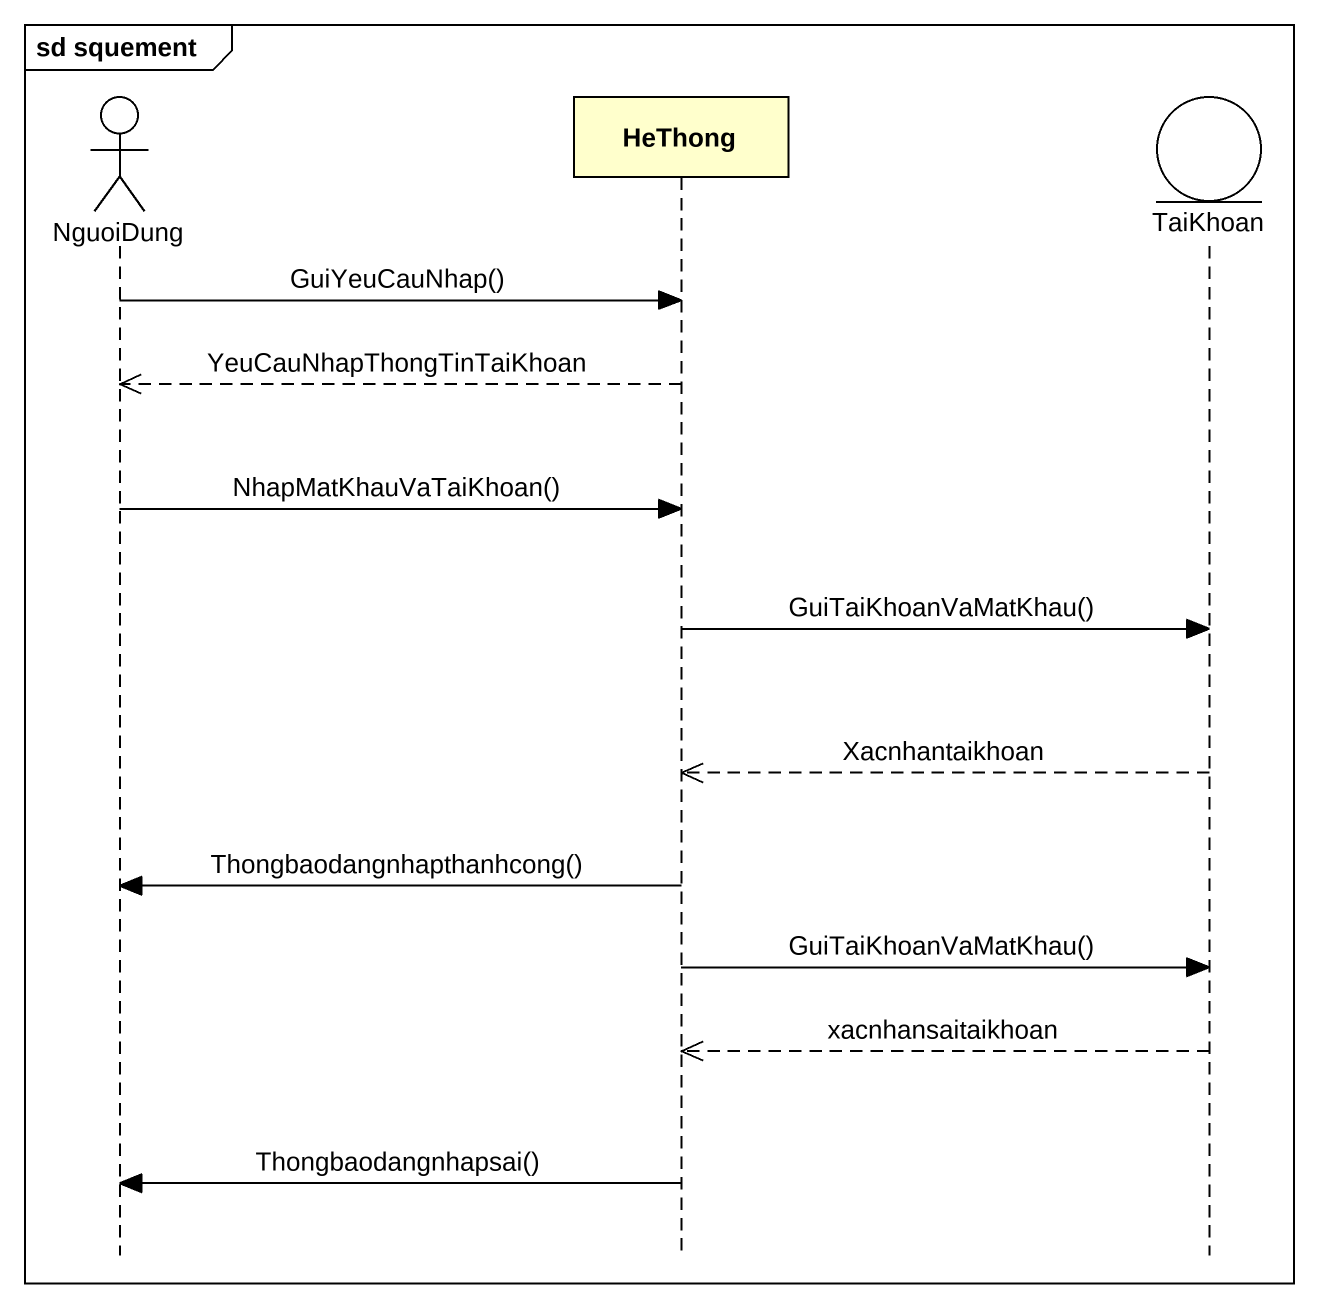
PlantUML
@startuml
mainframe sd squement
hide footbox
actor NguoiDung
participant HeThong
entity TaiKhoan

NguoiDung -> HeThong : GuiYeuCauNhap()
HeThong -->> NguoiDung : YeuCauNhapThongTinTaiKhoan
NguoiDung -> HeThong : NhapMatKhauVaTaiKhoan()
HeThong -> TaiKhoan : GuiTaiKhoanVaMatKhau()
TaiKhoan -->> HeThong : Xacnhantaikhoan
HeThong -> NguoiDung : Thongbaodangnhapthanhcong()
HeThong -> TaiKhoan : GuiTaiKhoanVaMatKhau()
TaiKhoan -->> HeThong : xacnhansaitaikhoan
HeThong -> NguoiDung : Thongbaodangnhapsai()
@enduml
